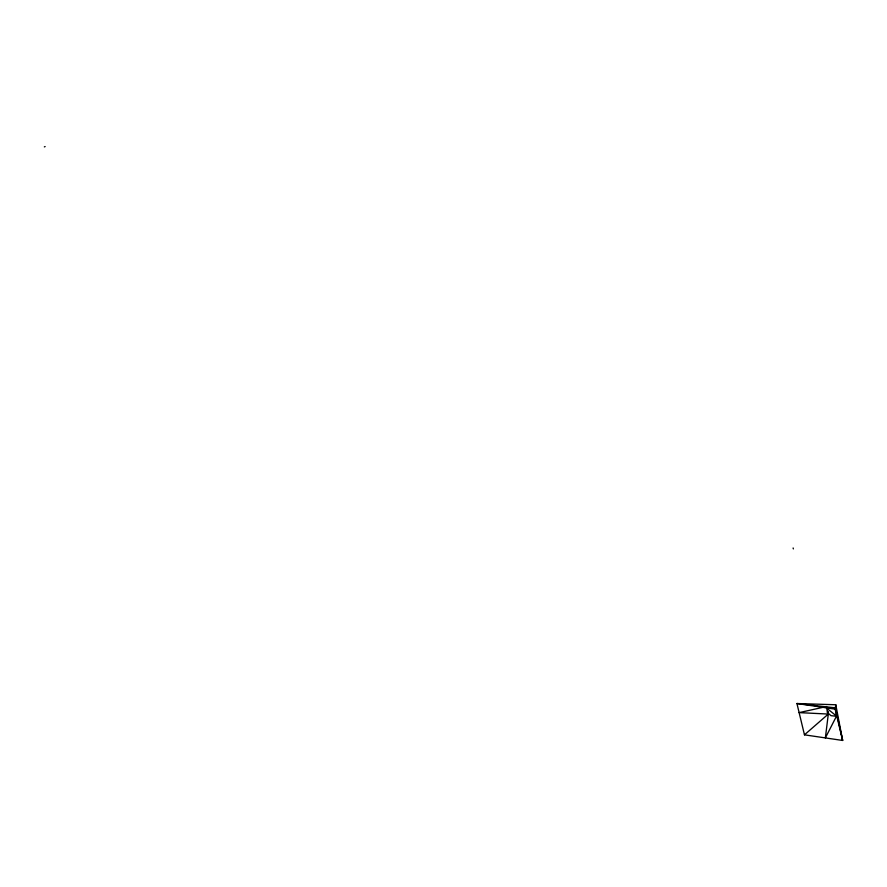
<?xml version="1.0" encoding="UTF-8"?>
<svg xmlns="http://www.w3.org/2000/svg" width="887" height="887" viewBox="0 0 887 887"><rect width="100%" height="100%" fill="white"/><g stroke="black" fill="none" stroke-linecap="round" stroke-linejoin="round"><path stroke-width="1.33" d="M827.649 711.285L828.314 714.057L825.365 737.906L837.051 715.066L835.321 707.837L796.936 703.524L804.465 734.835L842.65 740.457L835.787 704.755L796.936 703.524L835.122 709.145L842.65 740.457L837.051 715.066L836.862 716.341L831.008 715.665L827.449 712.571L826.507 706.54L799.12 712.627L828.314 714.057L827.649 711.274L827.449 712.571M835.122 709.145L835.787 704.755M804.465 734.835L828.314 714.057M44.35 146.887L45.126 146.543M793.122 547.966L793.355 548.909M835.321 707.837L826.307 707.848L836.862 716.341L835.321 707.837"/></g></svg>
